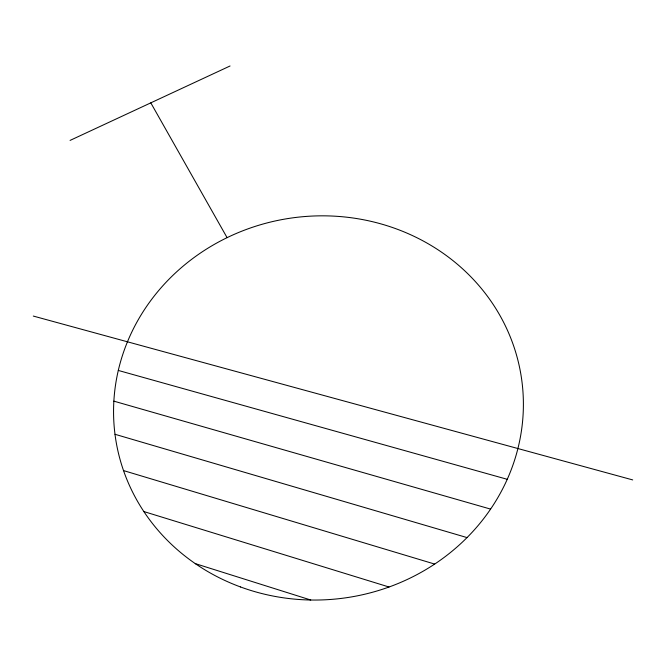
<?xml version="1.0" encoding="UTF-8"?>
<svg xmlns="http://www.w3.org/2000/svg" width="666" height="666" viewBox="0 0 666 666"><rect width="100%" height="100%" fill="white"/><g stroke="black" fill="none" stroke-linecap="round" stroke-linejoin="round"><path stroke-width="1" d="M70.072 140.409L230.053 65.984M33.3 316.059L632.7 479.92M118.298 370.438L507.242 479.304M113.869 401.148L490.584 509.099M115.002 434.29L467.016 537.587M123.526 470.579L434.665 564.069M143.848 511.555L389.027 587.004M195.271 563.619L310.739 600.008M150.799 102.855L227.089 237.654M240.526 586.962A205.178 191.825 -8.2 0 0 521.57 378.763A205.178 191.825 -8.2 0 0 193.331 258.075A205.178 191.825 -8.2 0 0 240.526 586.962"/></g></svg>
